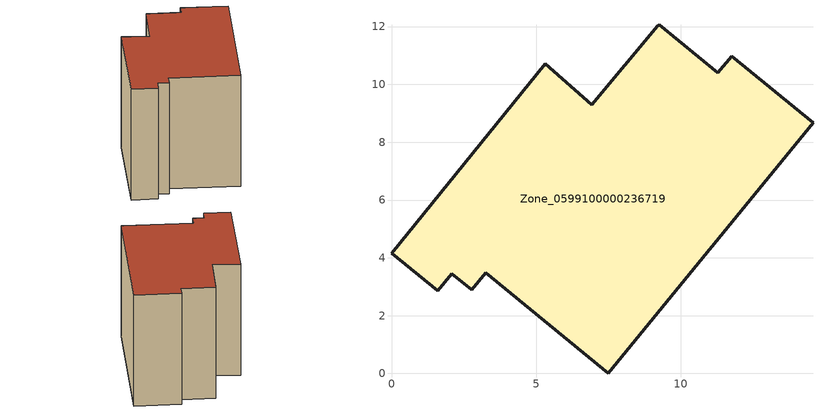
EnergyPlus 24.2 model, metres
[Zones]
Zone_0599100000236719
 floor ground (C_G): 5.32,10.72 6.93,9.29 9.21,12.02 9.25,12.07 11.29,10.4 11.76,10.98 14.58,8.67 7.49,0 3.26,3.48 2.78,2.89 2.08,3.44 1.6,2.86 0,4.17 z0
 wall outside (C_F): 11.76,10.98 11.29,10.4 9.25,12.07 9.21,12.02 6.93,9.29 5.32,10.72 0,4.17 1.6,2.86 2.08,3.44 2.78,2.89 3.26,3.48 7.49,0 14.58,8.67 11.76,10.98 z0:9.48
 roof outside (C_R): 9.25,12.07 9.21,12.02 6.93,9.29 5.32,10.72 0,4.17 1.6,2.86 2.08,3.44 2.78,2.89 3.26,3.48 7.49,0 14.58,8.67 11.76,10.98 11.29,10.4 z9.48
[BUILDING]
Pand.0599100000236719: North Axis=0; Terrain=City; Loads Convergence Tolerance Value=0.04; Temperature Convergence Tolerance Value=0.4; Solar Distribution=FullExterior; Maximum Number of Warmup Days=25; Minimum Number of Warmup Days=1
[Site:Location]
Rotterdam.The.Hague.AP_ZH_NLD Design_Conditions: Latitude=51.96; Longitude=4.45; Time Zone=1; Elevation=-4.5
[SITE:GROUNDTEMPERATURE:BUILDINGSURFACE]
18, 18, 18, 18, 18, 18, 18, 18, 18, 18, 18, 18
[MATERIAL] Thermal Absorptance=0.9; Solar Absorptance=0.7; Visible Absorptance=0.7
Name | Roughness | Thickness | Conductivity | Density | Specific Heat
G.TC.1946 | MediumSmooth | 0.15 | 1 | 540 | 1210
F.TC.1946 | Rough | 0.3 | 0.857143 | 1920 | 840
R.TC.1946 | MediumRough | 0.2 | 0.909091 | 1500 | 1000
[CONSTRUCTION]
C_G: G.TC.1946
C_F: F.TC.1946
C_R: R.TC.1946
[ZONE]
Zone_0599100000236719: Type=1; Multiplier=1; Ceiling Height=Autocalculate; Volume=Autocalculate; Floor Area=autocalculate; Part of Total Floor Area=Yes
[ZONEINFILTRATION:DESIGNFLOWRATE]
Infil_Zone_0599100000236719: Zone or ZoneList or Space or SpaceList=Zone_0599100000236719; Schedule=AlwaysOn; Design Flow Rate Calculation Method=Flow/Area; Flow Rate per Floor Area=0.003; Constant Term Coefficient=1; Temperature Term Coefficient=0; Velocity Term Coefficient=0; Velocity Squared Term Coefficient=0
[HVACTEMPLATE:ZONE:IDEALLOADSAIRSYSTEM]
Zone_0599100000236719: Maximum Heating Supply Air Temperature=50; Minimum Cooling Supply Air Temperature=13; Maximum Heating Supply Air Humidity Ratio=0.0156; Minimum Cooling Supply Air Humidity Ratio=0.0077; Heating Limit=NoLimit; Cooling Limit=NoLimit; Dehumidification Control Type=ConstantSensibleHeatRatio; Cooling Sensible Heat Ratio=0.7; Dehumidification Setpoint=60; Humidification Control Type=None; Humidification Setpoint=30; Outdoor Air Method=None; Outdoor Air Flow Rate per Person=0.00944; Outdoor Air Flow Rate per Zone Floor Area=0; Outdoor Air Flow Rate per Zone=0; Demand Controlled Ventilation Type=None; Outdoor Air Economizer Type=NoEconomizer; Heat Recovery Type=None; Sensible Heat Recovery Effectiveness=0.7; Latent Heat Recovery Effectiveness=0.65
[ZONECONTROL:THERMOSTAT]
ThermostatControl_Zone_0599100000236719: Zone or ZoneList=Zone_0599100000236719; Control Type Schedule=DualSetpointControlType; Control 1=Thermostat_Zone_0599100000236719; Temperature Difference Between Cutout And Setpoint=0
[THERMOSTATSETPOINT:DUALSETPOINT]
Thermostat_Zone_0599100000236719: Heating Setpoint Temperature Schedule=HeatingSetpoint_Zone_0599100000236719; Cooling Setpoint Temperature Schedule=CoolingSetpoint_Zone_0599100000236719
[SCHEDULE:COMPACT]
HeatingSetpoint_Zone_0599100000236719: Through: 12/31, For: AllDays, Until: 24:00, 21
CoolingSetpoint_Zone_0599100000236719: Through: 12/31, For: AllDays, Until: 24:00, 24
DualSetpointControlType: Through: 12/31, For: AllDays, Until: 24:00, 4
AlwaysOn: Through: 12/31, For: AllDays, Until: 24:00, 1
